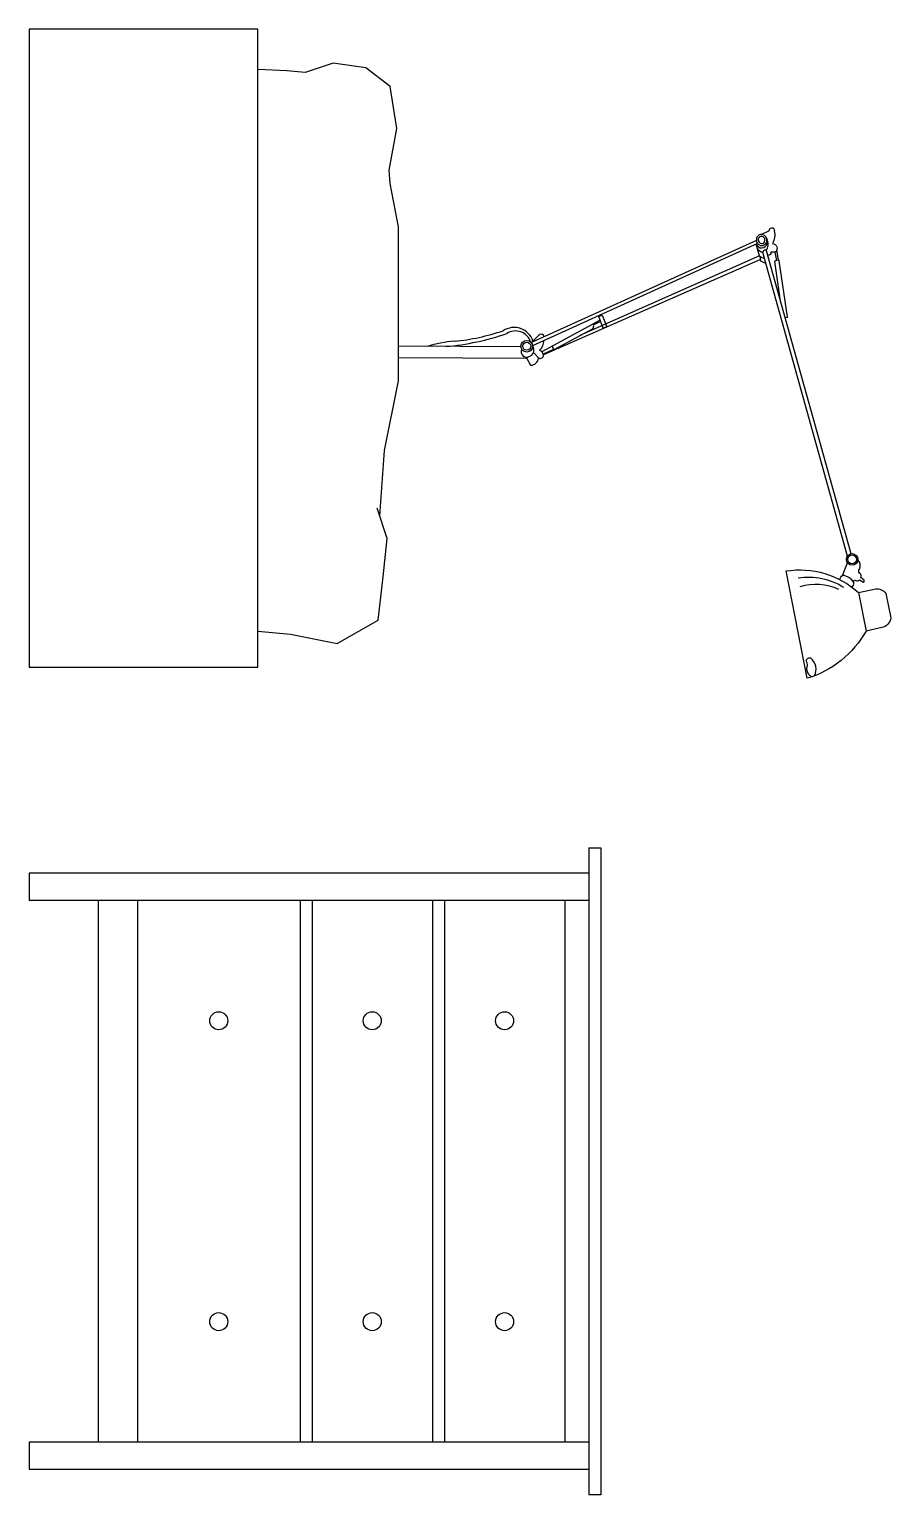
# Model space of a CAD drawing. Header units: millimetres. Extents: x 33568 to 59102, y 32067 to 59557.
# Drawn here: x 57670 to 59102, y 33697 to 36132 of the extents above; entities that cross this region are included whole.
import ezdxf

# ---------------------------------------------------------------- set-up
doc = ezdxf.new("R2010")
doc.units = ezdxf.units.MM
doc.layers.add('arredo', color=253, linetype='Continuous')

msp = doc.modelspace()

# ---------------------------------------------------------------- linework, layer by layer
at = {"layer": 'arredo'}
for p, q in [((58283.4, 35803.8), (58269.8, 35875.9)), ((58878.4, 35781.4), (58504.4, 35611.6)), ((58880.5, 35776.3), (58506.4, 35606.3)), ((58885.3, 35750), (58524.3, 35591.4)), ((58883.8, 35755.8), (58585.1, 35623.3)), ((59029.8, 35257), (58889.1, 35761.5)), ((59036.1, 35260.9), (58895.4, 35764.1)), ((58917.7, 35684.3), (58909.2, 35746.4)), ((58912.6, 35748.1), (58909.6, 35762.2)), ((58915.2, 35748.6), (58910, 35747.7)), ((58915.4, 35748.6), (58912.6, 35765.8)), ((58930.2, 35654.7), (58916.5, 35747.7)), ((58618.8, 35649.1), (58522, 35596.5)), ((58929.4, 35653.5), (58926.5, 35652.8)), ((58606.8, 35634.7), (58541.7, 35599.8)), ((58619.7, 35646.8), (58607.7, 35641)), ((58487.1, 35604.4), (58283.4, 35605.5)), ((58541.1, 35600.4), (58524.1, 35592.4)), ((58497.2, 35585.5), (58283.4, 35586.6)), ((58516.1, 35586.2), (58507.9, 35595.1)), ((59048.3, 35196.3), (59060.7, 35132.4)), ((58599.8, 34772.3), (58599.8, 33697.3)), ((58599.8, 34684.8), (57669.8, 34684.8)), ((57784.8, 33784.8), (57784.8, 34684.8)), ((57849.8, 34684.8), (57849.8, 33784.8)), ((58119.8, 34684.8), (58119.8, 33784.8)), ((58139.8, 34684.8), (58139.8, 33784.8)), ((58339.8, 34684.8), (58339.8, 33784.8)), ((58359.8, 34684.8), (58359.8, 33784.8)), ((58559.8, 34684.8), (58559.8, 33784.8)), ((58599.8, 33784.8), (57669.8, 33784.8))]:
    msp.add_line(p, q, dxfattribs=at)
for points in [[(57669.8, 35072.3), (58049.8, 35072.3), (58049.8, 36132.3), (57669.8, 36132.3), (57669.8, 35072.3)], [(58097.7, 36063.1), (58097.7, 36063.1), (58049.8, 36065.3)], [(58269.8, 35875.9), (58267.9, 35898), (58280.8, 35967.6), (58269.4, 36037.3), (58229.4, 36068), (58175.1, 36076), (58128.6, 36060.5), (58097.7, 36063.1)], [(58252.4, 35323.9), (58260.2, 35432.3), (58283.4, 35548.4), (58283.4, 35710.9), (58283.4, 35803.8)], [(58622.3, 35657.2), (58629.7, 35638.1), (58623.9, 35635.9), (58616.6, 35654.8), (58622.3, 35657.2)], [(58049.8, 35132.3), (58104, 35127), (58181.3, 35111.5), (58249.8, 35150.2), (58258.2, 35222.4), (58264.9, 35286.1), (58247.8, 35336.8)], [(58599.8, 34772.3), (58619.8, 34772.3), (58619.8, 33697.3), (58599.8, 33697.3)], [(58599.8, 34729.8), (57669.8, 34729.8), (57669.8, 34684.8)], [(57669.8, 33784.8), (57669.8, 33739.8), (58599.8, 33739.8)]]:
    msp.add_lwpolyline(points, dxfattribs=at)
for points in [[(58886.3, 35791.3), (58900, 35798, -1.189413), (58908.2, 35797.3, -0.199661), (58905, 35776.1, -0.77014), (58909.6, 35762.2), (58902.5, 35761.9, -0.519406), (58897.5, 35756.6)], [(58893.9, 35744.4, -0.265486), (58885.2, 35748.4, 0.159774), (58883.8, 35755.8), (58878, 35775.2, 0.708045), (58896.6, 35776.1, 0.246924), (58894.4, 35786.9)], [(58525.3, 35621, 0.012615), (58524.6, 35623.8, 0.471925), (58516.6, 35623.9), (58504.4, 35611.6)], [(58488.1, 35601.4, 0.316477), (58491.2, 35588.8, 0.425484), (58507.9, 35595.1, 0.227919), (58506.4, 35606.3)], [(58496, 35587.6), (58502.9, 35574.3, 0.413056), (58516.1, 35586.2, 0.506766), (58524.3, 35589.1, 0.348281), (58518, 35599.2, 0.18877), (58525.5, 35615.1, 0.185091)], [(59017.3, 35217.7, -0.211859), (59021.5, 35224.9), (59029.8, 35245.7)], [(59037.4, 35205.2, 0.229961), (59040.4, 35212.8, -0.990943), (59043.6, 35216.4, 0.365785), (59049.9, 35217.4), (59056.5, 35213.4), (59057.8, 35214.4), (59057.8, 35216.8), (59052, 35221.4, 0.471056), (59049.8, 35228.5, -0.404968), (59049.9, 35235.1, 0.314327), (59047.2, 35250.9)]]:
    msp.add_lwpolyline(points, format="xyb", dxfattribs=at)
msp.add_lwpolyline([(59048.3, 35196.3), (59076.7, 35202.5, -0.275426), (59093.4, 35195), (59101.7, 35154.1, -0.337602), (59086.9, 35138.2), (59060.7, 35132.4, -0.193534), (58963, 35053.9), (58927.7, 35232.2, -0.226147)], format="xyb", close=True, dxfattribs=at)
for centre, radius in [((58496.7, 35605.7), 9.7), ((58496.7, 35605.7), 6.65), ((59037.6, 35251.4), 9.59), ((59037.6, 35251.4), 7.44), ((57984.8, 34484.8), 15), ((58239.8, 34484.8), 15), ((58459.8, 34484.8), 15), ((57984.8, 33984.8), 15), ((58239.8, 33984.8), 15), ((58459.8, 33984.8), 15)]:
    msp.add_circle(centre, radius, dxfattribs=at)
for centre, radius, start, end in [((58877.5, 35775.3), 20.4, 328.2577, 18.2711), ((58893, 35777.8), 16.4, 219.6201, 256.1154), ((58901.3, 35779.6), 29.6, 233.6808, 251.3847), ((58892.7, 35761.6), 3.66, 43.8308, 178.4501), ((58910.2, 35746.6), 1.08, 100.0784, 187.9543), ((58915.4, 35747.5), 1.08, 8.3722, 100.0784), ((58929.1, 35654.5), 1.08, 285.9809, 8.3722), ((58321.7, 36043.3), 440.1, 275.3036, 288.8175), ((58337.5, 35988.6), 376.8, 275.9358, 288.5609), ((58475.5, 35603.4), 33.4, 19.0833, 122.8384), ((58478.1, 35604.6), 26.4, 18.3447, 123.1195), ((58599.6, 35639), 8.37, 329.4227, 13.7718), ((58391.9, 35409.5), 205, 94.3211, 107.2639), ((58548.2, 35605.9), 8.96, 180.2408, 223.2), ((58965.7, 35112.7), 108.8, 57.6641, 99.4601), ((59018.7, 35199.8), 25.3, 31.0734, 83.6187), ((58977.2, 35119.9), 90.1, 64.9439, 106.9886), ((58966.6, 35082), 5.54, 67.9322, 171.9492), ((58948.4, 35075.2), 14.8, 335.4218, 30.7948), ((58975.3, 35069.4), 13.5, 181.4698, 251.7592), ((58954.8, 35069), 22.8, 330.9448, 52.564)]:
    msp.add_arc(centre, radius, start, end, dxfattribs=at)
at = {"layer": 'arredo', "extrusion": (0, 0, -1)}
msp.add_ellipse((58887.1, 35782.1), major_axis=(1.86, -5.75), ratio=0.900692, dxfattribs=at)
at = {"layer": 'arredo'}
msp.add_open_spline([(58889.9, 35773.3), (58889.3, 35773.1), (58888.6, 35773), (58887, 35772.8), (58885.9, 35773), (58883.9, 35773.6), (58883, 35774.1), (58881.3, 35775.3), (58880.6, 35776.1), (58879.5, 35777.8), (58879, 35778.7), (58878.4, 35781), (58878.2, 35782.4), (58878.6, 35785), (58879, 35786.3), (58880.3, 35788.3), (58881, 35789.1), (58882.7, 35790.3), (58883.6, 35790.8), (58885.6, 35791.3), (58886.7, 35791.4), (58888.7, 35791.1), (58889.7, 35790.8), (58891.5, 35789.9), (58892.4, 35789.3), (58893.8, 35787.8), (58894.4, 35786.9), (58895.4, 35784.7), (58895.8, 35783.3), (58895.8, 35780.5), (58895.5, 35779), (58894.5, 35776.8), (58893.8, 35775.9), (58892.3, 35774.5), (58891.4, 35773.9), (58890.3, 35773.4), (58890.1, 35773.3), (58889.9, 35773.3)], degree=3, knots=[0, 0, 0, 0, 0.217734, 0.217734, 0.564092, 0.564092, 0.910451, 0.910451, 1.25681, 1.25681, 1.603169, 1.603169, 2.053236, 2.053236, 2.503303, 2.503303, 2.84671, 2.84671, 3.190117, 3.190117, 3.533524, 3.533524, 3.876931, 3.876931, 4.220338, 4.220338, 4.563745, 4.563745, 5.039951, 5.039951, 5.516157, 5.516157, 5.869837, 5.869837, 6.223518, 6.223518, 6.283185, 6.283185, 6.283185, 6.283185], dxfattribs=at)

doc.saveas('drawing.dxf')
